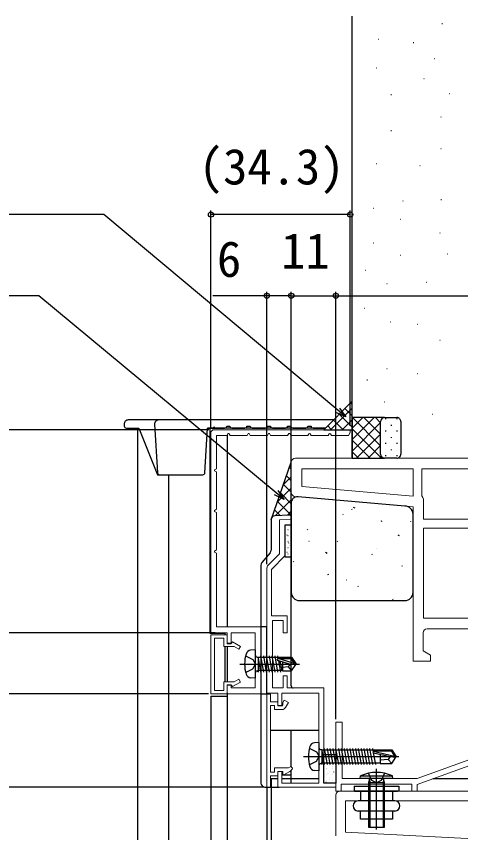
# Model space of a CAD drawing. Units: millimetres, scale not verified. Extents: x -525 to 525, y -783 to 778.
# Drawn here: x -408 to -298.5, y 355 to 556 of the extents above; entities that cross this region are included whole.
import ezdxf
from ezdxf.enums import TextEntityAlignment as Align

# ---------------------------------------------------------------- set-up
doc = ezdxf.new("R2010")
doc.units = ezdxf.units.MM
doc.header["$LTSCALE"] = 4
doc.layers.add('0-3_YKK_11', color=7, linetype='Continuous', lineweight=18)
for name, color, linetype in [('0-5_YKK_12', 2, 'Continuous'), ('0-6_YKK_13', 4, 'Continuous'), ('0-8_YKK_D', 6, 'Continuous'), ('0-A_YSS_K', 3, 'Continuous')]:
    doc.layers.add(name, color=color, linetype=linetype)
doc.styles.add('ＭＳ ゴシック', font='')
doc.styles.get('ＭＳ ゴシック').set_extended_font_data('MS Gothic')

msp = doc.modelspace()

# ---------------------------------------------------------------- linework, layer by layer
at = {"layer": '0-3_YKK_11', "color": 4}
for p, q in [((-340.2, 438.741), (-340.2, 446.2)), ((-307.6, 430), (-274.5, 430))]:
    msp.add_line(p, q, dxfattribs=at)
at = {"layer": '0-3_YKK_11', "color": 211}
for p, q in [((-329.2, 354.149), (-329.2, 364.2)), ((-328.2, 365.2), (-268.1, 365.2))]:
    msp.add_line(p, q, dxfattribs=at)
at = {"layer": '0-3_YKK_11', "color": 4}
for points in [[(-339.2, 447.2), (-274.2, 447.2), (-274.2, 466.2)], [(-274.2, 444.6), (-308, 444.6), (-308, 437.924), (-307.8, 437.524), (-307.6, 437.124)], [(-307.6, 437.124), (-307.6, 432.2), (-274.2, 432.2), (-274.2, 444.6)], [(-307.7, 404.2), (-307.7, 399.739), (-305.9, 398.7), (-305.9, 397.2), (-310.2, 397.2), (-310.2, 435.2), (-339.287, 437.745)], [(-288.1, 407.8), (-307.6, 407.8), (-307.6, 430)], [(-290.7, 398.2), (-290.7, 399.2), (-288.7, 399.2), (-288.7, 405.2), (-306.7, 405.2)]]:
    msp.add_lwpolyline(points, dxfattribs=at)
at = {"layer": '0-3_YKK_11', "color": 30}
for points in [[(-359.5, 454.2), (-360, 453.7), (-360, 404.2), (-356, 404.2), (-356, 401.5), (-355, 401.5), (-355, 404.2), (-349.1, 404.2), (-349.1, 390.6), (-355, 390.6), (-355, 391.4), (-356, 391.4), (-356, 389.2), (-347.7, 389.2), (-347.7, 405.7), (-358.6, 405.7), (-358.6, 423.796), (-359.1, 424.085), (-359.1, 424.315), (-358.6, 424.604), (-358.6, 433.796), (-359.1, 434.085), (-359.1, 434.315), (-358.6, 434.604), (-358.6, 443.796), (-359.1, 444.085), (-359.1, 444.315), (-358.6, 444.604), (-358.6, 452.8), (-356.104, 452.8), (-355.815, 453.3), (-355.585, 453.3), (-355.296, 452.8), (-351.104, 452.8), (-350.815, 453.3), (-350.585, 453.3), (-350.296, 452.8), (-346.104, 452.8), (-345.815, 453.3), (-345.585, 453.3)], [(-359.5, 454.2), (-325.7, 454.2), (-325.7, 453.5), (-326.104, 452.8), (-330.296, 452.8), (-330.527, 453.2), (-330.707, 453.3)], [(-345.585, 453.3), (-345.296, 452.8), (-341.104, 452.8), (-340.815, 453.3), (-340.585, 453.3), (-340.296, 452.8), (-336.104, 452.8), (-335.873, 453.2), (-335.707, 453.3), (-335.527, 453.2), (-335.296, 452.8), (-331.104, 452.8), (-330.873, 453.2), (-330.7, 453.3)]]:
    msp.add_lwpolyline(points, dxfattribs=at)
at = {"layer": '0-3_YKK_11', "color": 4}
msp.add_lwpolyline([(-310.2, 437.81), (-337.6, 440.207), (-337.6, 444.6), (-310.2, 444.6)], close=True, dxfattribs=at)
at = {"layer": '0-3_YKK_11', "color": 1}
for points in [[(-346.2, 420.124), (-346.2, 389.3), (-343.5, 389.3), (-343.5, 386.3), (-342.5, 386.3), (-342.5, 389.3), (-333.4, 389.3), (-333.4, 367.2), (-342.5, 367.2), (-342.5, 370), (-343.5, 370), (-343.5, 366.2), (-329.2, 366.2), (-329.2, 367.2), (-332.2, 367.2), (-332.2, 390.6), (-341.2, 390.6), (-341.2, 393.6), (-342.2, 393.6), (-342.2, 390.6), (-344.8, 390.6), (-344.8, 407.2), (-342.2, 407.2), (-342.2, 404.2), (-341.2, 404.2), (-341.2, 408.4), (-345.1, 408.4), (-345.1, 419.8), (-341.7, 423.2), (-341.7, 430.82), (-340.2, 430.898), (-340.2, 432.2), (-343.1, 432.048), (-343.1, 423.638), (-345.907, 420.831)], [(-346.2, 389.1), (-346.2, 366.2), (-345.3, 366.2), (-345.3, 369), (-343.5, 369), (-343.5, 370), (-342.3, 370), (-342.3, 369.396), (-342, 369.223), (-340.546, 370.063)], [(-341.607, 385.8), (-340.9, 387.024), (-341.939, 387.624), (-342.289, 387.017), (-342.289, 386.717), (-342.289, 386.417), (-342.415, 386.2), (-343.5, 386.2), (-343.5, 387.2), (-345.3, 387.2), (-345.3, 389.1), (-346.2, 389.1)], [(-339.874, 370.884), (-340.308, 371.239), (-340.896, 370.9), (-344.3, 370.9), (-344.3, 369.9), (-345.3, 369.9), (-345.3, 386.3), (-344.3, 386.3), (-344.3, 385.3), (-342.473, 385.3)], [(-270.7, 380.712), (-309.2, 366.812), (-309.2, 365.2), (-310.5, 365.2), (-310.5, 366.9), (-327.9, 366.9), (-327.9, 365.2), (-329.2, 365.2), (-329.2, 373.029), (-329.057, 373.221), (-329.057, 374.179), (-329.2, 374.371), (-329.2, 382.2), (-327.7, 382.2), (-327.7, 368.3), (-309.2, 368.3), (-270.7, 382.2)]]:
    msp.add_lwpolyline(points, dxfattribs=at)
at = {"layer": '0-3_YKK_11', "color": 30}
msp.add_lwpolyline([(-360, 403.7), (-360, 389.2), (-356, 389.2), (-356, 391.3), (-354.9, 391.3), (-354.685, 390.927), (-352.7, 392.073), (-353.1, 392.765), (-354.252, 392.1), (-356.8, 392.1), (-356.8, 390), (-359.1, 390), (-359.1, 402.9), (-356.8, 402.9), (-356.8, 400.8), (-354.252, 400.8), (-353.1, 400.135), (-352.7, 400.827), (-354.685, 401.973), (-354.9, 401.6), (-356, 401.6), (-356, 403.7)], close=True, dxfattribs=at)
at = {"layer": '0-3_YKK_11', "color": 211}
msp.add_lwpolyline([(-284.2, 352.844), (-326.8, 355.077), (-326.8, 362.8), (-284.2, 362.8)], close=True, dxfattribs=at)
at = {"layer": '0-3_YKK_11', "color": 4}
for centre, start, end in [((-339.2, 446.2), 90.00086, 179.99912), ((-339.2, 438.741), 179.99998, 264.99987), ((-306.7, 404.2), 90.00086, 179.99912)]:
    msp.add_arc(centre, 1, start, end, dxfattribs=at)
at = {"layer": '0-3_YKK_11', "color": 1}
for centre, radius, start, end in [((-345.2, 420.124), 1, 135, 179.99999), ((-342.473, 386.3), 1, 270, 330.00002), ((-341.296, 371.362), 1.5, 300.00001, 341.40962)]:
    msp.add_arc(centre, radius, start, end, dxfattribs=at)
at = {"layer": '0-3_YKK_11', "color": 211}
msp.add_arc((-328.2, 364.2), 1, 90, 179.99998, dxfattribs=at)
at = {"layer": '0-5_YKK_12'}
for p, q in [((-378, 190.7), (-378, 454.6)), ((-331.8, 454.6), (-360.827, 454.6)), ((-360.3, 454.6), (-360.3, 404.1)), ((-356, 452.98), (-356, 405.7)), ((-346.2, 423), (-346.2, 452.8)), ((-370.505, 443.1), (-370.505, 190.7)), ((-356.5, 403.7), (-356.5, 404.1)), ((-356.5, 392.1), (-356.5, 400.8)), ((-356, 400.8), (-356, 392.1)), ((-359.991, 388.559), (-359.991, 190.7)), ((-359.991, 388.559), (-355.991, 388.559)), ((-355.987, 389.414), (-355.994, 190.7)), ((-345.2, 368.2), (-345.2, 190.7)), ((-343.5, 368.2), (-345.2, 368.2)), ((-333.4, 368.2), (-342.5, 368.2)), ((-270.7, 368.2), (-305.354, 368.2)), ((-346.2, 366.2), (-346.2, 190.7))]:
    msp.add_line(p, q, dxfattribs=at)
msp.add_lwpolyline([(-360.3, 454.6), (-360.3, 404.1), (-356.5, 404.1)], dxfattribs=at)
at = {"layer": '0-6_YKK_13'}
for p, q in [((-376.882, 456.6), (-380.386, 456.6)), ((-372.886, 456.6), (-376.882, 456.6)), ((-329.8, 456.6), (-372.886, 456.6)), ((-381.384, 455.539), (-381.355, 455.069)), ((-380.856, 454.6), (-378.387, 454.6)), ((-377.786, 454.6), (-373.216, 443.1)), ((-373.884, 455.539), (-373.152, 443.569)), ((-361.501, 443.569), (-360.827, 454.6)), ((-360.827, 454.6), (-356.627, 454.6)), ((-356.127, 455.1), (-355.327, 455.1)), ((-354.827, 454.6), (-351.627, 454.6)), ((-351.127, 455.1), (-350.327, 455.1)), ((-349.827, 454.6), (-346.627, 454.6)), ((-346.127, 455.1), (-345.327, 455.1)), ((-344.827, 454.6), (-341.627, 454.6)), ((-341.127, 455.1), (-340.327, 455.1)), ((-339.827, 454.6), (-336.627, 454.6)), ((-336.127, 455.1), (-335.327, 455.1)), ((-334.827, 454.6), (-331.8, 454.6)), ((-373.216, 443.1), (-372.653, 443.1)), ((-372.653, 443.1), (-372.154, 443.1)), ((-372.154, 443.1), (-362, 443.1)), ((-312.2, 435.398), (-338.546, 437.68)), ((-340.2, 435.978), (-340.2, 414.125)), ((-325.23, 434.445), (-325.313, 434.627)), ((-324.49, 434.856), (-324.83, 435.068)), ((-340.731, 433.198), (-344.261, 432.982)), ((-340.2, 391.1), (-340.2, 432.699)), ((-327.407, 433.352), (-327.435, 433.381)), ((-310.2, 414.125), (-310.2, 433.398)), ((-345.2, 431.984), (-345.2, 424.562)), ((-340.311, 430.335), (-340.286, 430.335)), ((-317.856, 431.551), (-317.94, 431.733)), ((-310.743, 431.546), (-310.771, 431.575)), ((-341.259, 428.342), (-341.254, 428.344)), ((-341.023, 429.648), (-340.998, 429.648)), ((-340.413, 428.553), (-340.371, 428.581)), ((-340.311, 428.84), (-340.286, 428.84)), ((-336.105, 429.468), (-336.188, 429.65)), ((-313.54, 428.038), (-313.879, 428.249)), ((-341.023, 428.153), (-340.998, 428.153)), ((-341.023, 426.658), (-340.998, 426.658)), ((-340.936, 427.036), (-340.931, 427.038)), ((-340.855, 426.302), (-340.813, 426.329)), ((-340.311, 427.345), (-340.286, 427.345)), ((-335.833, 426.654), (-335.861, 426.683)), ((-328.732, 426.574), (-328.815, 426.756)), ((-341.023, 425.163), (-340.998, 425.163)), ((-340.636, 425.722), (-340.631, 425.723)), ((-340.311, 425.85), (-340.286, 425.85)), ((-340.311, 424.355), (-340.286, 424.355)), ((-319.169, 424.848), (-319.197, 424.877)), ((-345.432, 423.922), (-347.468, 421.478)), ((-341.297, 424.05), (-341.256, 424.078)), ((-341.023, 423.668), (-340.998, 423.668)), ((-340.311, 422.86), (-340.286, 422.86)), ((-331.391, 423.759), (-331.73, 423.97)), ((-320.169, 423.388), (-320.252, 423.57)), ((-347.7, 420.838), (-347.7, 405.7)), ((-339.607, 421.597), (-339.69, 421.779)), ((-312.796, 420.494), (-312.879, 420.676)), ((-331.044, 418.411), (-331.128, 418.593)), ((-326.62, 417.145), (-326.648, 417.174)), ((-323.671, 415.517), (-323.754, 415.699)), ((-315.109, 412.331), (-315.192, 412.513)), ((-338.2, 412.125), (-312.2, 412.125)), ((-349.1, 400), (-350.219, 399.902)), ((-349.1, 400), (-349.1, 393)), ((-348.6, 398.23), (-348.4, 398.23)), ((-348.4, 398.23), (-348.4, 394.77)), ((-343.194, 398.1), (-348.4, 398.1)), ((-347.787, 398.479), (-347.087, 394.521)), ((-347.087, 398.479), (-346.387, 394.521)), ((-346.387, 398.479), (-345.687, 394.521)), ((-345.687, 398.479), (-344.987, 394.521)), ((-344.987, 398.479), (-344.287, 394.521)), ((-344.287, 398.479), (-343.587, 394.521)), ((-343.587, 398.479), (-343.476, 397.849)), ((-343.194, 398.1), (-343.139, 397.85)), ((-342.4, 398.1), (-343.194, 398.1)), ((-342.4, 398.15), (-342.4, 397.85)), ((-340.112, 398.15), (-339.1, 396.65)), ((-352.853, 396.5), (-338.17, 396.5)), ((-348.4, 397.985), (-347.787, 394.521)), ((-340.606, 396.5), (-343.507, 397.36)), ((-343.383, 397.323), (-342.887, 394.521)), ((-342.999, 397.209), (-342.494, 394.9)), ((-342.4, 397.032), (-342.4, 394.85)), ((-340.606, 396.5), (-339.1, 396.5)), ((-340.606, 396.5), (-339.1, 396.35)), ((-340.305, 397.85), (-339.462, 396.65)), ((-340.112, 394.85), (-339.1, 396.35)), ((-339.462, 396.65), (-339.1, 396.65)), ((-339.1, 396.65), (-339.1, 396.35)), ((-348.6, 394.77), (-348.4, 394.77)), ((-348.313, 394.521), (-348.4, 395.015)), ((-342.4, 394.9), (-348.4, 394.9)), ((-342.406, 394.9), (-342.494, 394.9)), ((-342.4, 394.85), (-340.112, 394.85)), ((-341, 395.8), (-340.188, 394.85)), ((-349.1, 393), (-350.219, 393.098)), ((-347.7, 389.2), (-347.7, 367.2)), ((-345.2, 380.2), (-333.4, 380.2)), ((-340.2, 371.276), (-340.2, 380.2)), ((-333.4, 377.2), (-334.519, 377.102)), ((-333.4, 377.2), (-333.4, 370.2)), ((-332.9, 375.43), (-332.7, 375.43)), ((-332.7, 375.43), (-332.7, 371.97)), ((-318.3, 375.3), (-332.7, 375.3)), ((-332.7, 375.185), (-332.087, 371.721)), ((-332.087, 375.679), (-331.387, 371.721)), ((-331.387, 375.679), (-330.687, 371.721)), ((-330.687, 375.679), (-329.987, 371.721)), ((-330.324, 374.121), (-330.282, 374.149)), ((-329.987, 375.679), (-329.287, 371.721)), ((-329.287, 375.679), (-328.587, 371.721)), ((-328.587, 375.679), (-327.887, 371.721)), ((-327.887, 375.679), (-327.187, 371.721)), ((-327.187, 375.679), (-326.487, 371.721)), ((-326.487, 375.679), (-325.787, 371.721)), ((-325.787, 375.679), (-325.087, 371.721)), ((-325.087, 375.679), (-324.387, 371.721)), ((-324.387, 375.679), (-323.687, 371.721)), ((-323.687, 375.679), (-322.987, 371.721)), ((-322.987, 375.679), (-322.287, 371.721)), ((-322.287, 375.679), (-321.587, 371.721)), ((-321.587, 375.679), (-320.887, 371.721)), ((-320.887, 375.679), (-320.187, 371.721)), ((-320.187, 375.679), (-320.064, 374.981)), ((-320.01, 375.043), (-314.762, 373.85)), ((-320.007, 374.658), (-319.487, 371.721)), ((-319.907, 374.61), (-315.906, 373.7)), ((-319.852, 375.1), (-315.605, 375.1)), ((-318.3, 375.4), (-315.445, 375.4)), ((-318.3, 375.4), (-318.3, 375.1)), ((-318.3, 374.244), (-318.3, 372)), ((-315.445, 375.4), (-315.605, 375.1)), ((-315.605, 375.1), (-314.762, 373.85)), ((-315.445, 375.4), (-314.4, 373.85)), ((-337.153, 373.7), (-313.687, 373.7)), ((-332.9, 371.97), (-332.7, 371.97)), ((-332.7, 373.499), (-332.394, 372.1)), ((-332.613, 371.721), (-332.7, 372.215)), ((-318.3, 372.1), (-332.7, 372.1)), ((-332.2, 373.293), (-332.196, 373.294)), ((-331.902, 371.978), (-331.897, 371.98)), ((-331.668, 373.231), (-331.627, 373.259)), ((-331.591, 373.81), (-331.566, 373.81)), ((-331.591, 372.315), (-331.566, 372.315)), ((-330.83, 373.778), (-330.825, 373.78)), ((-330.783, 373.123), (-330.758, 373.123)), ((-330.342, 372.531), (-330.337, 372.532)), ((-330.071, 373.81), (-330.046, 373.81)), ((-330.071, 372.315), (-330.046, 372.315)), ((-329.263, 373.123), (-329.238, 373.123)), ((-316.3, 373), (-318.3, 372.8)), ((-318.3, 372), (-315.445, 372)), ((-315.799, 373.7), (-316.3, 373)), ((-316.3, 373), (-315.445, 372)), ((-315.906, 373.7), (-314.4, 373.7)), ((-315.906, 373.7), (-314.4, 373.55)), ((-315.445, 372), (-314.4, 373.55)), ((-314.762, 373.85), (-314.4, 373.85)), ((-314.4, 373.55), (-314.4, 373.85)), ((-340.2, 367.2), (-340.2, 370.337)), ((-333.4, 370.2), (-334.519, 370.298)), ((-332.111, 370.98), (-332.069, 371.007)), ((-331.591, 370.82), (-331.566, 370.82)), ((-331.414, 370.731), (-331.409, 370.732)), ((-330.783, 371.628), (-330.758, 371.628)), ((-330.783, 370.133), (-330.758, 370.133)), ((-330.766, 371.87), (-330.724, 371.897)), ((-330.071, 370.82), (-330.046, 370.82)), ((-330.019, 371.225), (-330.014, 371.226)), ((-329.263, 371.628), (-329.238, 371.628)), ((-329.263, 370.133), (-329.238, 370.133)), ((-319.2, 355.787), (-319.2, 370.726)), ((-342.5, 369.175), (-340.67, 369.175)), ((-331.591, 369.325), (-331.566, 369.325)), ((-331.208, 369.618), (-331.166, 369.646)), ((-331.091, 369.425), (-331.086, 369.426)), ((-330.791, 368.11), (-330.787, 368.112)), ((-330.783, 368.638), (-330.758, 368.638)), ((-330.071, 369.325), (-330.046, 369.325)), ((-329.719, 369.91), (-329.715, 369.912)), ((-329.263, 368.638), (-329.238, 368.638)), ((-329.231, 368.663), (-329.227, 368.664)), ((-315.2, 368.3), (-315.256, 368.943)), ((-346.7, 366.2), (-346.2, 366.2)), ((-346.2, 366.2), (-343.2, 366.2)), ((-332.163, 367.624), (-332.158, 367.626)), ((-331.65, 367.367), (-331.609, 367.394)), ((-331.591, 367.83), (-331.566, 367.83)), ((-330.071, 367.83), (-330.046, 367.83)), ((-324.7, 366.4), (-324.7, 365.2)), ((-321.2, 367.3), (-317.2, 367.3)), ((-324.65, 365.2), (-314, 365.2)), ((-323.15, 365.2), (-323.15, 362.8)), ((-315.25, 365.2), (-315.25, 362.8)), ((-314.7, 362.8), (-323.7, 362.8)), ((-314.7, 360.3), (-323.7, 360.3)), ((-323.15, 358.3), (-323.15, 360.3)), ((-315.25, 360.3), (-315.25, 358.3)), ((-315.25, 358.3), (-323.15, 358.3))]:
    msp.add_line(p, q, dxfattribs=at)
for points in [[(-378.387, 454.6), (-378.247, 454.6), (-378.157, 454.6), (-378.063, 454.6), (-377.957, 454.6), (-377.786, 454.6)], [(-351.463, 398.55), (-349.648, 397.645), (-349.039, 396.5)], [(-342.4, 398.15), (-340.112, 398.15), (-340.305, 397.85)], [(-351.463, 394.45), (-349.648, 395.355), (-349.039, 396.5)], [(-339.462, 396.65), (-343.452, 397.85), (-340.305, 397.85)], [(-340.499, 396.5), (-341, 395.8), (-342.4, 395.66)], [(-335.763, 375.75), (-333.948, 374.845), (-333.339, 373.7)], [(-335.763, 371.65), (-333.948, 372.555), (-333.339, 373.7)], [(-315.2, 368.3), (-323.2, 368.3), (-323.144, 368.943), (-315.256, 368.943)], [(-317.2, 369.587), (-318.055, 367.857), (-319.2, 367.248), (-320.345, 367.857), (-321.2, 369.587)], [(-321.13, 368.3), (-320.941, 368.033), (-321.2, 367.3), (-321.2, 356.3), (-317.2, 356.3), (-317.2, 367.3), (-317.459, 368.033), (-317.27, 368.3)], [(-320.932, 368.127), (-320.821, 367.3), (-320.821, 356.3)], [(-317.468, 368.127), (-317.579, 367.3), (-317.579, 356.3)], [(-324.7, 366.4), (-313.7, 366.4), (-313.7, 365.2), (-324.7, 365.2)]]:
    msp.add_lwpolyline(points, dxfattribs=at)
for points in [[(-340.2, 422.82), (-341.7, 422.82), (-341.7, 430.82), (-340.2, 430.82)], [(-347.7, 389.2), (-346.2, 389.2), (-346.2, 405.7), (-347.7, 405.7)], [(-329.2, 367.2), (-332.2, 367.2), (-332.2, 374.2), (-329.2, 374.2)]]:
    msp.add_lwpolyline(points, close=True, dxfattribs=at)
for centre, radius, start, end in [((-380.386, 455.6), 1, 90, 183.5), ((-372.886, 455.6), 1, 90, 183.5), ((-380.856, 455.1), 0.5, 183.50002, 270), ((-359.227, 454.6), 0.2, 0, 180), ((-359.227, 454.6), 0.2, 0, 180), ((-356.627, 455.1), 0.5, 270, 0), ((-354.827, 455.1), 0.5, 180, 270), ((-351.627, 455.1), 0.5, 270, 0), ((-349.827, 455.1), 0.5, 180, 270), ((-346.627, 455.1), 0.5, 270, 0), ((-344.827, 455.1), 0.5, 180, 270), ((-341.627, 455.1), 0.5, 270, 0), ((-339.827, 455.1), 0.5, 180, 270), ((-336.627, 455.1), 0.5, 270, 0), ((-334.827, 455.1), 0.5, 180, 270), ((-372.653, 443.6), 0.5, 183.5, 270), ((-362, 443.6), 0.5, 269.99977, 356.50015), ((-338.719, 436.193), 1.496, 83.35805, 188.25886), ((-312.2, 433.398), 2, 0, 90), ((-344.2, 431.984), 1, 93.5, 180), ((-340.7, 432.699), 0.5, 0, 93.5), ((-346.2, 424.562), 1, 320.19443, 0), ((-346.7, 420.838), 1, 140.19443, 180), ((-338.2, 414.125), 2, 180, 270), ((-312.2, 414.125), 2, 270, 0), ((-342.7, 396.5), 9, 164.11915, 195.88085), ((-350.106, 398.607), 1.3, 95, 164.11915), ((-348.6, 398.73), 0.5, 180, 270), ((-343.452, 397.602), 0.248, 90, 257.19096), ((-348.6, 394.27), 0.5, 90, 180), ((-350.106, 394.393), 1.3, 195.88085, 265), ((-339.7, 391.1), 0.5, 180, 270), ((-327, 373.7), 9, 164.11915, 195.88085), ((-334.406, 375.807), 1.3, 95, 164.11915), ((-332.9, 375.93), 0.5, 180, 270), ((-319.852, 374.852), 0.248, 90, 257.19096), ((-332.9, 371.47), 0.5, 90, 180), ((-334.406, 371.593), 1.3, 195.88085, 265), ((-319.2, 360.3), 9.5, 65.47225, 114.52775), ((-346.7, 367.2), 1, 180, 270), ((-323.7, 361.55), 1.25, 90, 270), ((-314.7, 361.55), 1.25, 270, 90)]:
    msp.add_arc(centre, radius, start, end, dxfattribs=at)
msp.add_ellipse((-340.7, 369.241), major_axis=(-0.5, 0), ratio=0.131985, start_param=1.6318829, end_param=3.1415927, dxfattribs=at)
at = {"layer": '0-8_YKK_D'}
for p, q in [((-360, 454.7), (-360, 508.2)), ((-325.7, 507.2), (-360, 507.2)), ((-325.7, 455.2), (-325.7, 508.2)), ((-346.2, 421.124), (-346.2, 488.2)), ((-340.2, 432.884), (-340.2, 488.2)), ((-340.2, 432.884), (-340.2, 488.2)), ((-340.2, 487.2), (-329.2, 487.2)), ((-329.2, 382.9), (-329.2, 488.2)), ((-329.2, 382.9), (-329.2, 488.2)), ((-329.2, 487.2), (-199.2, 487.2)), ((-360.5, 454.2), (-459, 454.2)), ((-360.5, 404.2), (-459, 404.2)), ((-359, 404.2), (-459, 404.2)), ((-360.588, 389.2), (-459, 389.2)), ((-360.7, 389.2), (-459, 389.2)), ((-346.9, 366.2), (-459, 366.2)), ((-346.9, 366.2), (-459, 366.2))]:
    msp.add_line(p, q, dxfattribs=at)
for points in [[(-326.792, 457.368), (-328.748, 459.003), (-386.422, 507.2), (-476.942, 507.2)], [(-341.981, 437.056), (-343.944, 438.683), (-402.451, 487.2), (-491.614, 487.2)], [(-340.2, 487.2), (-346.2, 487.2), (-359.568, 487.2)], [(-328.31, 459.528), (-326.792, 457.368), (-329.187, 458.479)], [(-343.508, 439.209), (-341.981, 437.056), (-344.38, 438.158)]]:
    msp.add_lwpolyline(points, dxfattribs=at)
for centre in [(-360, 507.2), (-325.7, 507.2), (-346.2, 487.2), (-340.2, 487.2), (-340.2, 487.2), (-329.2, 487.2), (-329.2, 487.2)]:
    msp.add_circle(centre, 0.637, dxfattribs=at)
at = {"layer": '0-A_YSS_K'}
for p, q in [((-325.2, 457.2), (-325.2, 556.011)), ((-303.065, 554.284), (-302.965, 554.284)), ((-318.768, 550.361), (-318.668, 550.361)), ((-310.131, 549.576), (-310.031, 549.576)), ((-310.131, 549.576), (-310.031, 549.576)), ((-304.897, 545.653), (-304.797, 545.653)), ((-319.291, 543.299), (-319.191, 543.299)), ((-307.514, 540.684), (-307.414, 540.684)), ((-301.233, 537.022), (-301.133, 537.022)), ((-315.627, 536.761), (-315.527, 536.761)), ((-303.327, 531.269), (-303.227, 531.269)), ((-315.627, 527.869), (-315.527, 527.869)), ((-303.327, 523.423), (-303.227, 523.423)), ((-319.291, 519.761), (-319.191, 519.761)), ((-308.561, 519.238), (-308.461, 519.238)), ((-303.31, 510.887), (-303.21, 510.887)), ((-320.033, 508.76), (-319.933, 508.76)), ((-312.736, 510.583), (-312.636, 510.583)), ((-313.344, 506.024), (-313.244, 506.024)), ((-303.614, 502.681), (-303.514, 502.681)), ((-320.033, 500.249), (-319.933, 500.249)), ((-313.344, 497.21), (-313.244, 497.21)), ((-301.789, 497.513), (-301.689, 497.513)), ((-321.937, 493.509), (-321.837, 493.509)), ((-316.688, 490.219), (-316.588, 490.219)), ((-306.958, 490.523), (-306.858, 490.523)), ((-303.006, 487.179), (-302.906, 487.179)), ((-322.162, 484.14), (-322.062, 484.14)), ((-315.776, 480.796), (-315.676, 480.796)), ((-309.087, 480.188), (-308.987, 480.188)), ((-303.614, 476.237), (-303.514, 476.237)), ((-316.688, 469.246), (-316.588, 469.246)), ((-321.553, 466.51), (-321.453, 466.51)), ((-321.553, 466.51), (-321.453, 466.51)), ((-309.087, 468.03), (-308.987, 468.03)), ((-325.571, 460.829), (-325.2, 460.457)), ((-317.297, 461.039), (-317.197, 461.039)), ((-330.502, 454.2), (-325.2, 459.502)), ((-326.986, 459.414), (-325.2, 457.629)), ((-329.814, 456.586), (-327.428, 454.2)), ((-328.4, 458), (-325.2, 454.8)), ((-327.674, 454.2), (-325.2, 456.674)), ((-325.2, 454.603), (-322.603, 457.2)), ((-325.2, 451.774), (-319.774, 457.2)), ((-325.143, 457.2), (-318.2, 450.257)), ((-322.315, 457.2), (-318.2, 453.085)), ((-319.486, 457.2), (-318.2, 455.913)), ((-317.2, 457.2), (-314.2, 457.2)), ((-316.939, 456.81), (-316.939, 457.01)), ((-314.109, 456.81), (-314.109, 457.01)), ((-305.438, 458), (-305.338, 458)), ((-331.228, 455.172), (-330.256, 454.2)), ((-325.2, 448.946), (-318.2, 455.946)), ((-325.2, 454.428), (-317.972, 447.2)), ((-318.2, 448.2), (-318.2, 456.2)), ((-318.2, 448.2), (-318.2, 456.2)), ((-315.524, 455.195), (-315.524, 455.395)), ((-313.2, 456.2), (-313.2, 448.2)), ((-324.117, 447.2), (-318.2, 453.117)), ((-316.939, 453.78), (-316.939, 453.98)), ((-315.524, 452.165), (-315.524, 452.365)), ((-314.109, 453.78), (-314.109, 453.98)), ((-325.2, 451.6), (-320.8, 447.2)), ((-316.939, 450.75), (-316.939, 450.95)), ((-314.109, 450.75), (-314.109, 450.95)), ((-325.2, 448.771), (-323.629, 447.2)), ((-321.289, 447.2), (-318.2, 450.289)), ((-315.524, 449.135), (-315.524, 449.335)), ((-325.2, 447.2), (-317.2, 447.2)), ((-318.46, 447.2), (-318.025, 447.635)), ((-314.2, 447.2), (-317.2, 447.2)), ((-316.939, 447.72), (-316.939, 447.92)), ((-314.109, 447.72), (-314.109, 447.92)), ((-345.2, 431.984), (-340.2, 446.2)), ((-340.2, 444.472), (-340.648, 444.919)), ((-340.607, 445.037), (-340.2, 445.443)), ((-342.126, 440.689), (-340.2, 442.615)), ((-340.2, 441.643), (-341.38, 442.823)), ((-340.2, 438.815), (-342.112, 440.727)), ((-343.645, 436.341), (-340.2, 439.786)), ((-340.2, 435.986), (-342.845, 438.631)), ((-344.17, 432.988), (-340.2, 436.958)), ((-340.2, 433.158), (-343.577, 436.535)), ((-342.934, 433.063), (-344.31, 434.439)), ((-341.157, 433.172), (-340.2, 434.129))]:
    msp.add_line(p, q, dxfattribs=at)
msp.add_lwpolyline([(-325.2, 454.2), (-325.2, 461.2), (-332.2, 454.2)], close=True, dxfattribs=at)
msp.add_lwpolyline([(-317.2, 457.2), (-325.2, 457.2), (-325.2, 456.45), (-325.2, 447.95), (-325.2, 447.2), (-325.2, 447.95), (-325.2, 456.45), (-325.2, 457.2)], dxfattribs=at)
for centre, start, end in [((-317.2, 456.2), 90.00015, 180.00015), ((-317.2, 456.2), 90.00015, 180.00015), ((-314.2, 456.2), 0.00015, 90.00015), ((-317.2, 448.2), 180.00015, 270), ((-317.2, 448.2), 180.00015, 270), ((-314.2, 448.2), 270, 0.00015)]:
    msp.add_arc(centre, 1, start, end, dxfattribs=at)

# ---------------------------------------------------------------- texts
at = {"layer": '0-8_YKK_D', "style": 'ＭＳ ゴシック'}
for s, p in [('(34.3)', (-362.998, 511.973)), ('11', (-342.711, 491.2)), ('6', (-358.523, 489.2))]:
    msp.add_text(s, height=8.798, dxfattribs=at).set_placement(p, align=Align.BOTTOM_LEFT)

doc.saveas('drawing.dxf')
